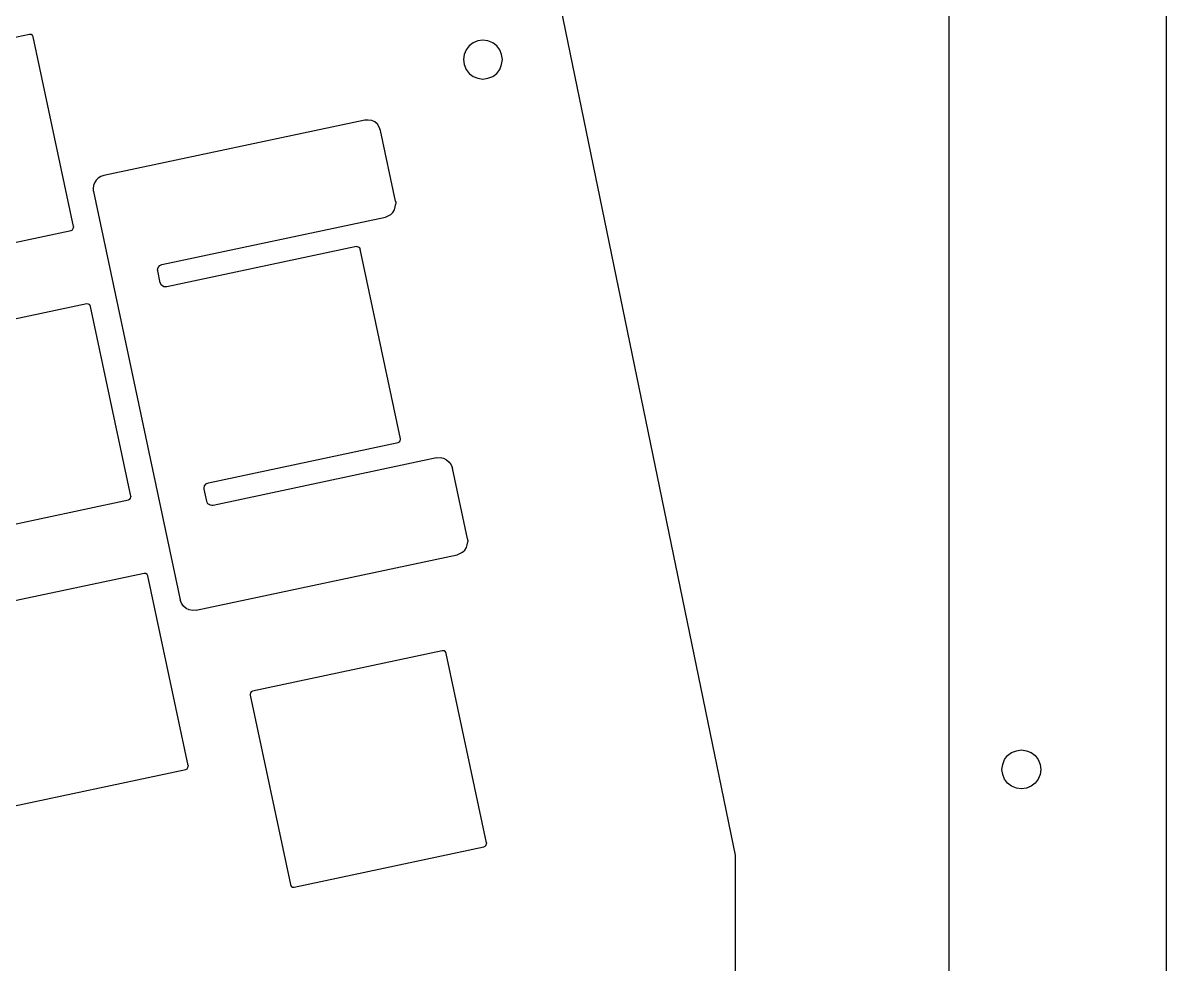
# Model space of a CAD drawing. Extents: x -3 to 2245, y -1140 to 1114.
# Drawn here: x 1946.9 to 2245.5, y -334.8 to -88.9 of the extents above; entities that cross this region are included whole.
import ezdxf

# ---------------------------------------------------------------- set-up
doc = ezdxf.new("R2010")
doc.units = 0

msp = doc.modelspace()

# ---------------------------------------------------------------- linework, layer by layer
at = {"layer": 'cutting'}
for p, q in [((2188.8, -1126.94), (2188.8, 214.839)), ((2245.48, 214.839), (2245.48, -1126.94)), ((2133.06, -306.273), (2068.81, 5.32785)), ((1948.64, -91.8805), (1899.11, -102.408)), ((1949.09, -91.9049), (1948.64, -91.8805)), ((1949.45, -92.1399), (1949.09, -91.9049)), ((1949.65, -92.5353), (1949.45, -92.1399)), ((1960.18, -142.064), (1949.65, -92.5353)), ((2063.44625, -94.82185), (2062.67, -95.8732)), ((2064.5, -94.0405), (2063.44625, -94.82185)), ((2065.74375, -93.588362), (2064.5, -94.0405)), ((2067.07, -93.3415), (2065.74375, -93.588362)), ((2068.3925, -93.588362), (2067.07, -93.3415)), ((2069.64, -94.0405), (2068.3925, -93.588362)), ((2070.69, -94.82185), (2069.64, -94.0405)), ((2071.47, -95.8732), (2070.69, -94.82185)), ((2062.215, -97.118087), (2061.97, -98.4427)), ((2061.97, -98.4428), (2062.215, -99.767525)), ((2062.67, -95.8732), (2062.215, -97.118087)), ((2071.925, -97.118087), (2071.47, -95.8732)), ((2072.17, -98.4427), (2071.925, -97.118087)), ((2071.925, -99.767525), (2072.17, -98.4428)), ((2062.215, -99.767525), (2062.67, -101.012)), ((2062.67, -101.012), (2063.44625, -102.063875)), ((2070.69, -102.063875), (2071.47, -101.012)), ((2071.47, -101.012), (2071.925, -99.767525)), ((2063.44625, -102.063875), (2064.5, -102.845)), ((2064.5, -102.845), (2065.74375, -103.29725)), ((2065.74375, -103.29725), (2067.07, -103.544)), ((2067.07, -103.544), (2068.3925, -103.29725)), ((2068.3925, -103.29725), (2069.64, -102.845)), ((2069.64, -102.845), (2070.69, -102.063875)), ((2036.21, -114.264), (1968.05, -128.751)), ((2037.13125, -114.2395), (2036.21, -114.264)), ((2038.03, -114.365), (2037.13125, -114.2395)), ((2038.84625, -114.7385), (2038.03, -114.365)), ((2039.52, -115.331), (2038.84625, -114.7385)), ((2039.99875, -116.10225), (2039.52, -115.331)), ((2040.35, -116.956), (2039.99875, -116.10225)), ((2044.28, -135.437), (2040.35, -116.956)), ((1965.64, -130.628), (1965.37375, -131.380125)), ((1966.0625, -129.962625), (1965.64, -130.628)), ((1966.62, -129.424), (1966.0625, -129.962625)), ((1967.305, -129.039125), (1966.62, -129.424)), ((1968.05, -128.751), (1967.305, -129.039125)), ((1965.37375, -131.380125), (1965.28, -132.166)), ((1965.28, -132.166), (1965.29, -132.41)), ((1965.29, -132.41), (1965.32, -132.654)), ((1965.32, -132.654), (1965.36, -132.896)), ((1965.36, -132.896), (1988.04, -239.626)), ((2044, -137.705), (2044.36, -136.168)), ((2044.28, -135.437), (2044.32, -135.679)), ((2044.32, -135.679), (2044.35, -135.923)), ((2044.35, -135.923), (2044.36, -136.167)), ((1983.24, -151.984), (2041.59, -139.582)), ((2041.59, -139.582), (2043.02, -138.909)), ((2043.02, -138.909), (2043.58875, -138.370375)), ((2043.58875, -138.370375), (2044, -137.705)), ((1909.99, -153.599), (1959.52, -143.072)), ((1959.52, -143.072), (1959.87, -142.908)), ((1959.87, -142.908), (1960.11, -142.615)), ((1960.11, -142.615), (1960.2, -142.242)), ((1960.18, -142.064), (1960.19, -142.123)), ((1960.19, -142.123), (1960.2, -142.183)), ((1960.2, -142.183), (1960.2, -142.242)), ((2034.02, -147.325), (1984.49, -157.853)), ((2034.02, -147.325), (2034.24, -147.307)), ((2034.24, -147.307), (2034.46, -147.348)), ((2034.46, -147.348), (2034.66, -147.444)), ((2034.66, -147.444), (2034.83, -147.589)), ((2034.83, -147.589), (2034.96, -147.771)), ((2034.96, -147.771), (2035.03, -147.981)), ((2045.56, -197.51), (2035.03, -147.981)), ((1982.27, -152.745), (1982.67, -152.257)), ((1982.67, -152.257), (1983.25, -151.984)), ((1982.12, -153.368), (1982.27, -152.745)), ((1982.13, -153.467), (1982.12, -153.368)), ((1982.14, -153.566), (1982.13, -153.467)), ((1982.15, -153.664), (1982.14, -153.566)), ((1982.81, -156.762), (1982.15, -153.664)), ((1983.15, -157.42), (1982.81, -156.762)), ((1983.75, -157.812), (1983.15, -157.42)), ((1984.49, -157.853), (1983.75, -157.812)), ((1963.61, -162.292), (1914.08, -172.82)), ((1964.05, -162.317), (1963.61, -162.292)), ((1964.41, -162.552), (1964.05, -162.317)), ((1964.62, -162.947), (1964.41, -162.552)), ((1975.14, -212.476), (1964.62, -162.947)), ((1995.37, -209.045), (2044.9, -198.517)), ((2044.9, -198.517), (2045.25, -198.354)), ((2045.25, -198.354), (2045.49, -198.061)), ((2045.49, -198.061), (2045.58, -197.687)), ((2045.56, -197.568), (2045.56, -197.51)), ((2045.57, -197.628), (2045.56, -197.568)), ((2045.58, -197.687), (2045.57, -197.628)), ((2054.97, -202.513), (1996.62, -214.915)), ((2054.97, -202.513), (2055.88, -202.44)), ((2055.88, -202.44), (2056.77, -202.605)), ((2056.77, -202.605), (2057.6, -203.001)), ((2057.6, -203.001), (2058.29, -203.595)), ((2058.29, -203.595), (2058.81, -204.341)), ((2058.81, -204.341), (2059.11, -205.206)), ((2063.04, -223.686), (2059.11, -205.206)), ((1994.25, -210.43), (1994.4, -209.806)), ((1994.25, -210.529), (1994.25, -210.43)), ((1994.26, -210.628), (1994.25, -210.529)), ((1994.28, -210.726), (1994.26, -210.628)), ((1994.94, -213.823), (1994.28, -210.726)), ((1994.4, -209.806), (1994.79, -209.318)), ((1994.79, -209.318), (1995.37, -209.045)), ((1924.96, -224.012), (1974.49, -213.484)), ((1974.49, -213.484), (1974.84, -213.32)), ((1974.84, -213.32), (1975.08, -213.027)), ((1975.08, -213.027), (1975.16, -212.653)), ((1975.14, -212.476), (1975.16, -212.535)), ((1975.16, -212.535), (1975.16, -212.595)), ((1975.16, -212.595), (1975.16, -212.653)), ((1995.06, -214.174), (1994.94, -213.823)), ((1995.27, -214.476), (1995.06, -214.174)), ((1995.55, -214.717), (1995.27, -214.476)), ((1995.89, -214.877), (1995.55, -214.717)), ((1996.25, -214.944), (1995.89, -214.877)), ((1996.62, -214.915), (1996.25, -214.944)), ((2063.04, -223.686), (2063.08, -223.927)), ((2061.78, -227.159), (2062.34375, -226.619875)), ((2062.34375, -226.619875), (2062.75, -225.954)), ((2062.75, -225.954), (2062.9875, -225.203)), ((2062.9875, -225.203), (2063.12, -224.416)), ((2063.08, -223.927), (2063.11, -224.171)), ((2063.11, -224.171), (2063.12, -224.416)), ((1992.19, -242.319), (2060.35, -227.832)), ((2060.35, -227.832), (2061.78, -227.159)), ((1978.58, -232.704), (1929.05, -243.232)), ((1979.02, -232.729), (1978.58, -232.704)), ((1979.38, -232.964), (1979.02, -232.729)), ((1979.58, -233.359), (1979.38, -232.964)), ((1990.11, -282.888), (1979.58, -233.359)), ((1988.35, -240.491), (1988.04, -239.626)), ((1988.86, -241.237), (1988.35, -240.491)), ((1989.56, -241.832), (1988.86, -241.237)), ((1990.39, -242.228), (1989.56, -241.832)), ((1991.28, -242.392), (1990.39, -242.228)), ((1992.19, -242.319), (1991.28, -242.392)), ((2056.47, -252.943), (2006.94, -263.471)), ((2056.91, -252.968), (2056.47, -252.943)), ((2057.28, -253.203), (2056.91, -252.968)), ((2057.48, -253.599), (2057.28, -253.203)), ((2068.01, -303.127), (2057.48, -253.599)), ((2006.36, -263.928), (2006.27, -264.302)), ((2006.27, -264.302), (2006.27, -264.361)), ((2006.27, -264.361), (2006.28, -264.42)), ((2006.28, -264.42), (2006.29, -264.479)), ((2006.29, -264.479), (2016.82, -314.008)), ((2006.59, -263.635), (2006.36, -263.928)), ((2006.94, -263.471), (2006.59, -263.635)), ((2203.29, -281.348), (2204.075, -280.296125)), ((2204.075, -280.296125), (2205.13, -279.515)), ((2205.13, -279.515), (2206.37375, -279.063125)), ((2206.37375, -279.063125), (2207.7, -278.816)), ((2207.7, -278.816), (2209.0225, -279.063125)), ((2209.0225, -279.063125), (2210.27, -279.515)), ((2210.27, -279.515), (2211.31625, -280.296125)), ((2211.31625, -280.296125), (2212.1, -281.348)), ((1989.8, -283.732), (1990.04, -283.439)), ((1990.04, -283.439), (1990.13, -283.065)), ((1990.11, -282.888), (1990.12, -282.947)), ((1990.12, -282.947), (1990.13, -283.006)), ((1990.13, -283.006), (1990.13, -283.065)), ((2202.6, -283.917), (2202.84375, -282.592375)), ((2202.84375, -282.592375), (2203.29, -281.348)), ((2212.1, -281.348), (2212.55125, -282.592375)), ((2212.55125, -282.592375), (2212.8, -283.917)), ((1939.93, -294.424), (1989.46, -283.896)), ((1989.46, -283.896), (1989.8, -283.732)), ((2202.84375, -285.24175), (2202.6, -283.917)), ((2203.29, -286.487), (2202.84375, -285.24175)), ((2204.075, -287.538125), (2203.29, -286.487)), ((2212.1, -286.487), (2211.31625, -287.538125)), ((2212.55125, -285.24175), (2212.1, -286.487)), ((2212.8, -283.917), (2212.55125, -285.24175)), ((2205.13, -288.32), (2204.075, -287.538125)), ((2206.37375, -288.771875), (2205.13, -288.32)), ((2207.7, -289.019), (2206.37375, -288.771875)), ((2209.0225, -288.771875), (2207.7, -289.019)), ((2210.27, -288.32), (2209.0225, -288.771875)), ((2211.31625, -287.538125), (2210.27, -288.32)), ((2017.82, -314.663), (2067.35, -304.135)), ((2067.35, -304.135), (2067.7, -303.972)), ((2067.7, -303.972), (2067.94, -303.679)), ((2067.94, -303.679), (2068.03, -303.305)), ((2068.01, -303.127), (2068.02, -303.187)), ((2068.02, -303.187), (2068.02, -303.246)), ((2068.02, -303.246), (2068.03, -303.304)), ((2133.06, -381.848), (2133.06, -306.273)), ((2016.82, -314.008), (2017.02, -314.403)), ((2017.02, -314.403), (2017.38, -314.638)), ((2017.38, -314.638), (2017.82, -314.663))]:
    msp.add_line(p, q, dxfattribs=at)

doc.saveas('drawing.dxf')
